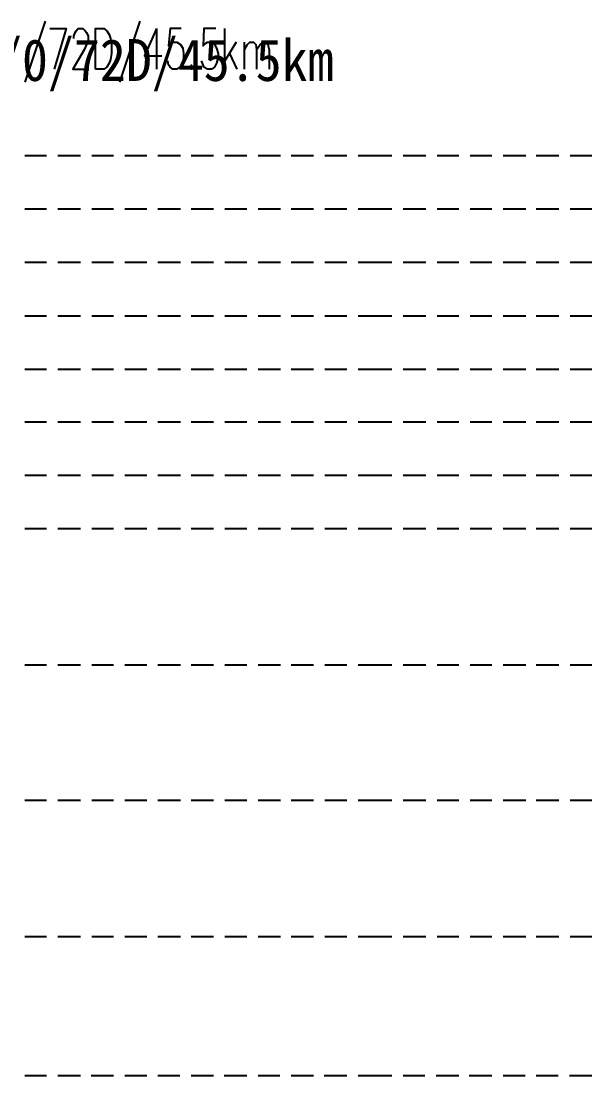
# Model space of a CAD drawing. Header units: metres. Extents: x 17 to 1757, y 17 to 1207.
# Drawn here: x 1294.3 to 1403.6, y 771.8 to 973.7 of the extents above; entities that cross this region are included whole.
import ezdxf

# ---------------------------------------------------------------- set-up
doc = ezdxf.new("R2010")
doc.units = ezdxf.units.M
for name, color, linetype in [('LINES', 7, 'Continuous'), ('POLYLINES', 4, 'Continuous'), ('TEXTS', 3, 'Continuous')]:
    doc.layers.add(name, color=color, linetype=linetype)

msp = doc.modelspace()

# ---------------------------------------------------------------- linework, layer by layer
at = {"layer": 'LINES'}
for p, q in [((1298.9, 973.73), (1295.02, 962.06)), ((1317.05, 973.73), (1313.16, 962.06)), ((1320.22, 972.29), (1320.22, 964.51)), ((1333.32, 964.51), (1333.32, 972.29)), ((1335.48, 969.7), (1333.32, 966.1)), ((1337.06, 964.51), (1337.06, 969.7)), ((1334.18, 967.54), (1335.62, 964.51)), ((1299.19, 947.95), (1295.02, 947.95)), ((1305.67, 947.95), (1301.35, 947.95)), ((1312.01, 947.95), (1307.83, 947.95)), ((1318.34, 947.95), (1314.17, 947.95)), ((1324.82, 947.95), (1320.5, 947.95)), ((1331.16, 947.95), (1326.84, 947.95)), ((1337.5, 947.95), (1333.32, 947.95)), ((1343.98, 947.95), (1339.66, 947.95)), ((1350.31, 947.95), (1345.99, 947.95)), ((1356.65, 947.95), (1352.47, 947.95)), ((1362.55, 947.95), (1358.81, 947.95)), ((1365.29, 947.95), (1362.55, 947.95)), ((1371.77, 947.95), (1367.45, 947.95)), ((1378.1, 947.95), (1373.93, 947.95)), ((1384.44, 947.95), (1380.26, 947.95)), ((1390.92, 947.95), (1386.6, 947.95)), ((1397.26, 947.95), (1392.94, 947.95)), ((1403.59, 947.95), (1399.42, 947.95)), ((1299.19, 937.73), (1295.02, 937.73)), ((1305.67, 937.73), (1301.35, 937.73)), ((1312.01, 937.73), (1307.83, 937.73)), ((1318.34, 937.73), (1314.17, 937.73)), ((1324.82, 937.73), (1320.5, 937.73)), ((1331.16, 937.73), (1326.84, 937.73)), ((1337.5, 937.73), (1333.32, 937.73)), ((1343.98, 937.73), (1339.66, 937.73)), ((1350.31, 937.73), (1345.99, 937.73)), ((1356.65, 937.73), (1352.47, 937.73)), ((1362.55, 937.73), (1358.81, 937.73)), ((1365.29, 937.73), (1362.55, 937.73)), ((1371.77, 937.73), (1367.45, 937.73)), ((1378.1, 937.73), (1373.93, 937.73)), ((1384.44, 937.73), (1380.26, 937.73)), ((1390.92, 937.73), (1386.6, 937.73)), ((1397.26, 937.73), (1392.94, 937.73)), ((1403.59, 937.73), (1399.42, 937.73)), ((1299.19, 927.5), (1295.02, 927.5)), ((1305.67, 927.5), (1301.35, 927.5)), ((1312.01, 927.5), (1307.83, 927.5)), ((1318.34, 927.5), (1314.17, 927.5)), ((1324.82, 927.5), (1320.5, 927.5)), ((1331.16, 927.5), (1326.84, 927.5)), ((1337.5, 927.5), (1333.32, 927.5)), ((1343.98, 927.5), (1339.66, 927.5)), ((1350.31, 927.5), (1345.99, 927.5)), ((1356.65, 927.5), (1352.47, 927.5)), ((1362.55, 927.5), (1358.81, 927.5)), ((1365.29, 927.5), (1362.55, 927.5)), ((1371.77, 927.5), (1367.45, 927.5)), ((1378.1, 927.5), (1373.93, 927.5)), ((1384.44, 927.5), (1380.26, 927.5)), ((1390.92, 927.5), (1386.6, 927.5)), ((1397.26, 927.5), (1392.94, 927.5)), ((1403.59, 927.5), (1399.42, 927.5)), ((1299.19, 917.28), (1295.02, 917.28)), ((1305.67, 917.28), (1301.35, 917.28)), ((1312.01, 917.28), (1307.83, 917.28)), ((1318.34, 917.28), (1314.17, 917.28)), ((1324.82, 917.28), (1320.5, 917.28)), ((1331.16, 917.28), (1326.84, 917.28)), ((1337.5, 917.28), (1333.32, 917.28)), ((1343.98, 917.28), (1339.66, 917.28)), ((1350.31, 917.28), (1345.99, 917.28)), ((1356.65, 917.28), (1352.47, 917.28)), ((1362.55, 917.28), (1358.81, 917.28)), ((1365.29, 917.28), (1362.55, 917.28)), ((1371.77, 917.28), (1367.45, 917.28)), ((1378.1, 917.28), (1373.93, 917.28)), ((1384.44, 917.28), (1380.26, 917.28)), ((1390.92, 917.28), (1386.6, 917.28)), ((1397.26, 917.28), (1392.94, 917.28)), ((1403.59, 917.28), (1399.42, 917.28)), ((1299.19, 907.06), (1295.02, 907.06)), ((1305.67, 907.06), (1301.35, 907.06)), ((1312.01, 907.06), (1307.83, 907.06)), ((1318.34, 907.06), (1314.17, 907.06)), ((1324.82, 907.06), (1320.5, 907.06)), ((1331.16, 907.06), (1326.84, 907.06)), ((1337.5, 907.06), (1333.32, 907.06)), ((1343.98, 907.06), (1339.66, 907.06)), ((1350.31, 907.06), (1345.99, 907.06)), ((1356.65, 907.06), (1352.47, 907.06)), ((1362.55, 907.06), (1358.81, 907.06)), ((1365.29, 907.06), (1362.55, 907.06)), ((1371.77, 907.06), (1367.45, 907.06)), ((1378.1, 907.06), (1373.93, 907.06)), ((1384.44, 907.06), (1380.26, 907.06)), ((1390.92, 907.06), (1386.6, 907.06)), ((1397.26, 907.06), (1392.94, 907.06)), ((1403.59, 907.06), (1399.42, 907.06)), ((1299.19, 896.98), (1295.02, 896.98)), ((1305.67, 896.98), (1301.35, 896.98)), ((1312.01, 896.98), (1307.83, 896.98)), ((1318.34, 896.98), (1314.17, 896.98)), ((1324.82, 896.98), (1320.5, 896.98)), ((1331.16, 896.98), (1326.84, 896.98)), ((1337.5, 896.98), (1333.32, 896.98)), ((1343.98, 896.98), (1339.66, 896.98)), ((1350.31, 896.98), (1345.99, 896.98)), ((1356.65, 896.98), (1352.47, 896.98)), ((1362.55, 896.98), (1358.81, 896.98)), ((1365.29, 896.98), (1362.55, 896.98)), ((1371.77, 896.98), (1367.45, 896.98)), ((1378.1, 896.98), (1373.93, 896.98)), ((1384.44, 896.98), (1380.26, 896.98)), ((1390.92, 896.98), (1386.6, 896.98)), ((1397.26, 896.98), (1392.94, 896.98)), ((1403.59, 896.98), (1399.42, 896.98)), ((1299.19, 886.75), (1295.02, 886.75)), ((1305.67, 886.75), (1301.35, 886.75)), ((1312.01, 886.75), (1307.83, 886.75)), ((1318.34, 886.75), (1314.17, 886.75)), ((1324.82, 886.75), (1320.5, 886.75)), ((1331.16, 886.75), (1326.84, 886.75)), ((1337.5, 886.75), (1333.32, 886.75)), ((1343.98, 886.75), (1339.66, 886.75)), ((1350.31, 886.75), (1345.99, 886.75)), ((1356.65, 886.75), (1352.47, 886.75)), ((1362.55, 886.75), (1358.81, 886.75)), ((1365.29, 886.75), (1362.55, 886.75)), ((1371.77, 886.75), (1367.45, 886.75)), ((1378.1, 886.75), (1373.93, 886.75)), ((1384.44, 886.75), (1380.26, 886.75)), ((1390.92, 886.75), (1386.6, 886.75)), ((1397.26, 886.75), (1392.94, 886.75)), ((1403.59, 886.75), (1399.42, 886.75)), ((1299.19, 876.53), (1295.02, 876.53)), ((1305.67, 876.53), (1301.35, 876.53)), ((1312.01, 876.53), (1307.83, 876.53)), ((1318.34, 876.53), (1314.17, 876.53)), ((1324.82, 876.53), (1320.5, 876.53)), ((1331.16, 876.53), (1326.84, 876.53)), ((1337.5, 876.53), (1333.32, 876.53)), ((1343.98, 876.53), (1339.66, 876.53)), ((1350.31, 876.53), (1345.99, 876.53)), ((1356.65, 876.53), (1352.47, 876.53)), ((1362.55, 876.53), (1358.81, 876.53)), ((1365.29, 876.53), (1362.55, 876.53)), ((1371.77, 876.53), (1367.45, 876.53)), ((1378.1, 876.53), (1373.93, 876.53)), ((1384.44, 876.53), (1380.26, 876.53)), ((1390.92, 876.53), (1386.6, 876.53)), ((1397.26, 876.53), (1392.94, 876.53)), ((1403.59, 876.53), (1399.42, 876.53)), ((1299.19, 850.46), (1295.02, 850.46)), ((1305.67, 850.46), (1301.35, 850.46)), ((1312.01, 850.46), (1307.83, 850.46)), ((1318.34, 850.46), (1314.17, 850.46)), ((1324.82, 850.46), (1320.5, 850.46)), ((1331.16, 850.46), (1326.84, 850.46)), ((1337.5, 850.46), (1333.32, 850.46)), ((1343.98, 850.46), (1339.66, 850.46)), ((1350.31, 850.46), (1345.99, 850.46)), ((1356.65, 850.46), (1352.47, 850.46)), ((1362.55, 850.46), (1358.81, 850.46)), ((1365.29, 850.46), (1362.55, 850.46)), ((1371.77, 850.46), (1367.45, 850.46)), ((1378.1, 850.46), (1373.93, 850.46)), ((1384.44, 850.46), (1380.26, 850.46)), ((1390.92, 850.46), (1386.6, 850.46)), ((1397.26, 850.46), (1392.94, 850.46)), ((1403.59, 850.46), (1399.42, 850.46)), ((1299.19, 824.54), (1295.02, 824.54)), ((1305.67, 824.54), (1301.35, 824.54)), ((1312.01, 824.54), (1307.83, 824.54)), ((1318.34, 824.54), (1314.17, 824.54)), ((1324.82, 824.54), (1320.5, 824.54)), ((1331.16, 824.54), (1326.84, 824.54)), ((1337.5, 824.54), (1333.32, 824.54)), ((1343.98, 824.54), (1339.66, 824.54)), ((1350.31, 824.54), (1345.99, 824.54)), ((1356.65, 824.54), (1352.47, 824.54)), ((1362.55, 824.54), (1358.81, 824.54)), ((1365.29, 824.54), (1362.55, 824.54)), ((1371.77, 824.54), (1367.45, 824.54)), ((1378.1, 824.54), (1373.93, 824.54)), ((1384.44, 824.54), (1380.26, 824.54)), ((1390.92, 824.54), (1386.6, 824.54)), ((1397.26, 824.54), (1392.94, 824.54)), ((1403.59, 824.54), (1399.42, 824.54)), ((1299.19, 798.48), (1295.02, 798.48)), ((1305.67, 798.48), (1301.35, 798.48)), ((1312.01, 798.48), (1307.83, 798.48)), ((1318.34, 798.48), (1314.17, 798.48)), ((1324.82, 798.48), (1320.5, 798.48)), ((1331.16, 798.48), (1326.84, 798.48)), ((1337.5, 798.48), (1333.32, 798.48)), ((1343.98, 798.48), (1339.66, 798.48)), ((1350.31, 798.48), (1345.99, 798.48)), ((1356.65, 798.48), (1352.47, 798.48)), ((1362.55, 798.48), (1358.81, 798.48)), ((1365.29, 798.48), (1362.55, 798.48)), ((1371.77, 798.48), (1367.45, 798.48)), ((1378.1, 798.48), (1373.93, 798.48)), ((1384.44, 798.48), (1380.26, 798.48)), ((1390.92, 798.48), (1386.6, 798.48)), ((1397.26, 798.48), (1392.94, 798.48)), ((1403.59, 798.48), (1399.42, 798.48)), ((1299.19, 771.84), (1295.02, 771.84)), ((1305.67, 771.84), (1301.35, 771.84)), ((1312.01, 771.84), (1307.69, 771.84)), ((1318.34, 771.84), (1314.17, 771.84)), ((1324.68, 771.84), (1320.5, 771.84)), ((1331.16, 771.84), (1326.84, 771.84)), ((1337.5, 771.84), (1333.18, 771.84)), ((1343.83, 771.84), (1339.66, 771.84)), ((1350.31, 771.84), (1345.99, 771.84)), ((1356.65, 771.84), (1352.33, 771.84)), ((1362.41, 771.84), (1358.81, 771.84)), ((1365.29, 771.84), (1362.41, 771.84)), ((1371.62, 771.84), (1367.45, 771.84)), ((1378.1, 771.84), (1373.78, 771.84)), ((1384.44, 771.84), (1380.12, 771.84)), ((1390.78, 771.84), (1386.6, 771.84)), ((1397.11, 771.84), (1392.94, 771.84)), ((1403.59, 771.84), (1399.27, 771.84))]:
    msp.add_line(p, q, dxfattribs=at)
at = {"layer": 'POLYLINES'}
for points in [[(1299.77, 972.29), (1302.94, 972.29), (1300.63, 964.51)], [(1304.38, 970.42), (1304.38, 970.85), (1304.66, 971.57), (1304.81, 971.86), (1305.24, 972.29), (1306.1, 972.29), (1306.54, 971.86), (1306.82, 971.57), (1307.11, 970.85), (1307.11, 969.98), (1306.82, 969.26), (1306.39, 968.26), (1304.23, 964.51), (1307.26, 964.51)], [(1308.55, 964.51), (1308.55, 972.29), (1310.14, 972.29), (1310.71, 971.86), (1311.14, 971.14), (1311.43, 970.42), (1311.58, 969.26), (1311.58, 967.54), (1311.43, 966.38), (1311.14, 965.66), (1310.71, 964.94), (1310.14, 964.51), (1308.55, 964.51)], [(1320.22, 972.29), (1317.91, 967.1), (1321.22, 967.1)], [(1324.97, 972.29), (1322.81, 972.29), (1322.52, 968.98), (1322.81, 969.26), (1323.38, 969.7), (1324.1, 969.7), (1324.82, 969.26), (1325.26, 968.54), (1325.4, 967.54), (1325.4, 966.82), (1325.26, 965.66), (1324.82, 964.94), (1324.1, 964.51), (1323.38, 964.51), (1322.81, 964.94), (1322.52, 965.38), (1322.38, 966.1)], [(1331.59, 972.29), (1329.29, 972.29), (1329.14, 968.98), (1329.29, 969.26), (1330.01, 969.7), (1330.73, 969.7), (1331.3, 969.26), (1331.74, 968.54), (1332.02, 967.54), (1332.02, 966.82), (1331.74, 965.66), (1331.3, 964.94), (1330.73, 964.51), (1330.01, 964.51), (1329.29, 964.94), (1329.14, 965.38), (1328.86, 966.1)], [(1337.06, 968.26), (1337.64, 969.26), (1338.07, 969.7), (1338.79, 969.7), (1339.22, 969.26), (1339.37, 968.26), (1339.37, 964.51)], [(1339.37, 968.26), (1340.09, 969.26), (1340.52, 969.7), (1341.1, 969.7), (1341.53, 969.26), (1341.82, 968.26), (1341.82, 964.51)], [(1326.98, 965.38), (1326.7, 964.94), (1326.98, 964.51), (1327.13, 964.94)]]:
    msp.add_lwpolyline(points, dxfattribs=at)

# ---------------------------------------------------------------- texts
at = {"layer": 'TEXTS', "width": 0.911419}
msp.add_text('220kV/0/72D/45.5km', height=8.02, dxfattribs=at).set_placement((1264.63, 962.27))

doc.saveas('drawing.dxf')
